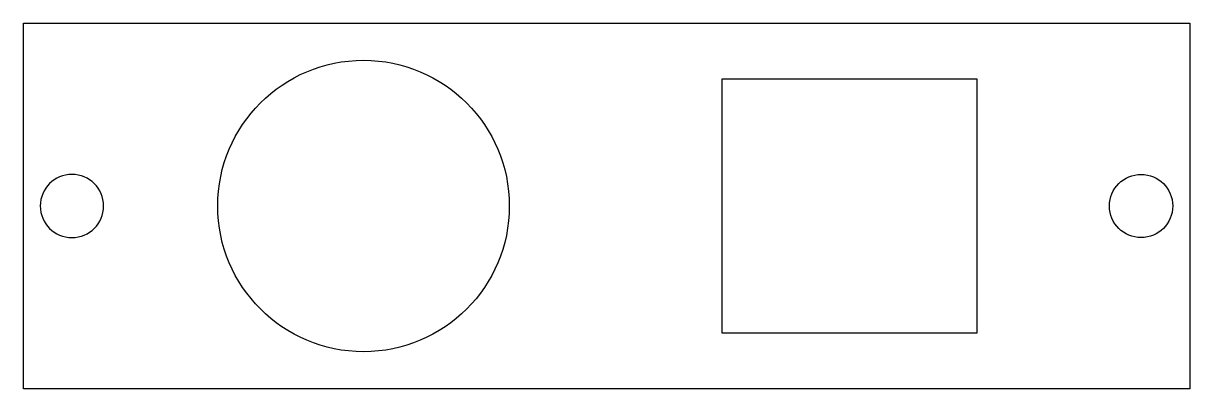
# Model space of a CAD drawing. Extents: x 478 to 614, y -980 to -937.
import ezdxf

# ---------------------------------------------------------------- set-up
doc = ezdxf.new("R2010")
doc.units = 0
doc.layers.add('LAYER_1', color=7, linetype='CONTINUOUS')

msp = doc.modelspace()

# ---------------------------------------------------------------- linework, layer by layer
at = {"layer": 'LAYER_1'}
for points in [[(613.73, -937.14), (613.73, -979.8), (477.65, -979.8), (477.65, -937.14), (613.73, -937.14)], [(559.19, -943.62), (588.89, -943.62), (588.89, -973.32), (559.19, -973.32), (559.19, -943.62)]]:
    msp.add_lwpolyline(points, dxfattribs=at)
for points in [[(534.35, -958.47), (534.35, -949.08), (526.73, -941.46), (517.34, -941.46), (507.95, -941.46), (500.33, -949.07), (500.33, -958.47), (500.33, -967.86), (507.94, -975.48), (517.34, -975.48), (526.73, -975.48), (534.35, -967.87), (534.35, -958.47)], [(487.01, -958.47), (487.01, -960.51), (485.36, -962.16), (483.32, -962.16), (481.28, -962.16), (479.63, -960.51), (479.63, -958.47), (479.63, -956.43), (481.28, -954.78), (483.32, -954.78), (485.36, -954.78), (487.01, -956.43), (487.01, -958.47)], [(611.75, -958.47), (611.75, -956.43), (610.1, -954.78), (608.06, -954.78), (606.02, -954.78), (604.37, -956.43), (604.37, -958.47), (604.37, -960.51), (606.02, -962.16), (608.06, -962.16), (610.1, -962.16), (611.75, -960.51), (611.75, -958.47)]]:
    msp.add_open_spline(points, degree=3, knots=[0, 0, 0, 0, 1, 1, 1, 2, 2, 2, 3, 3, 3, 4, 4, 4, 4], dxfattribs=at)

doc.saveas('drawing.dxf')
